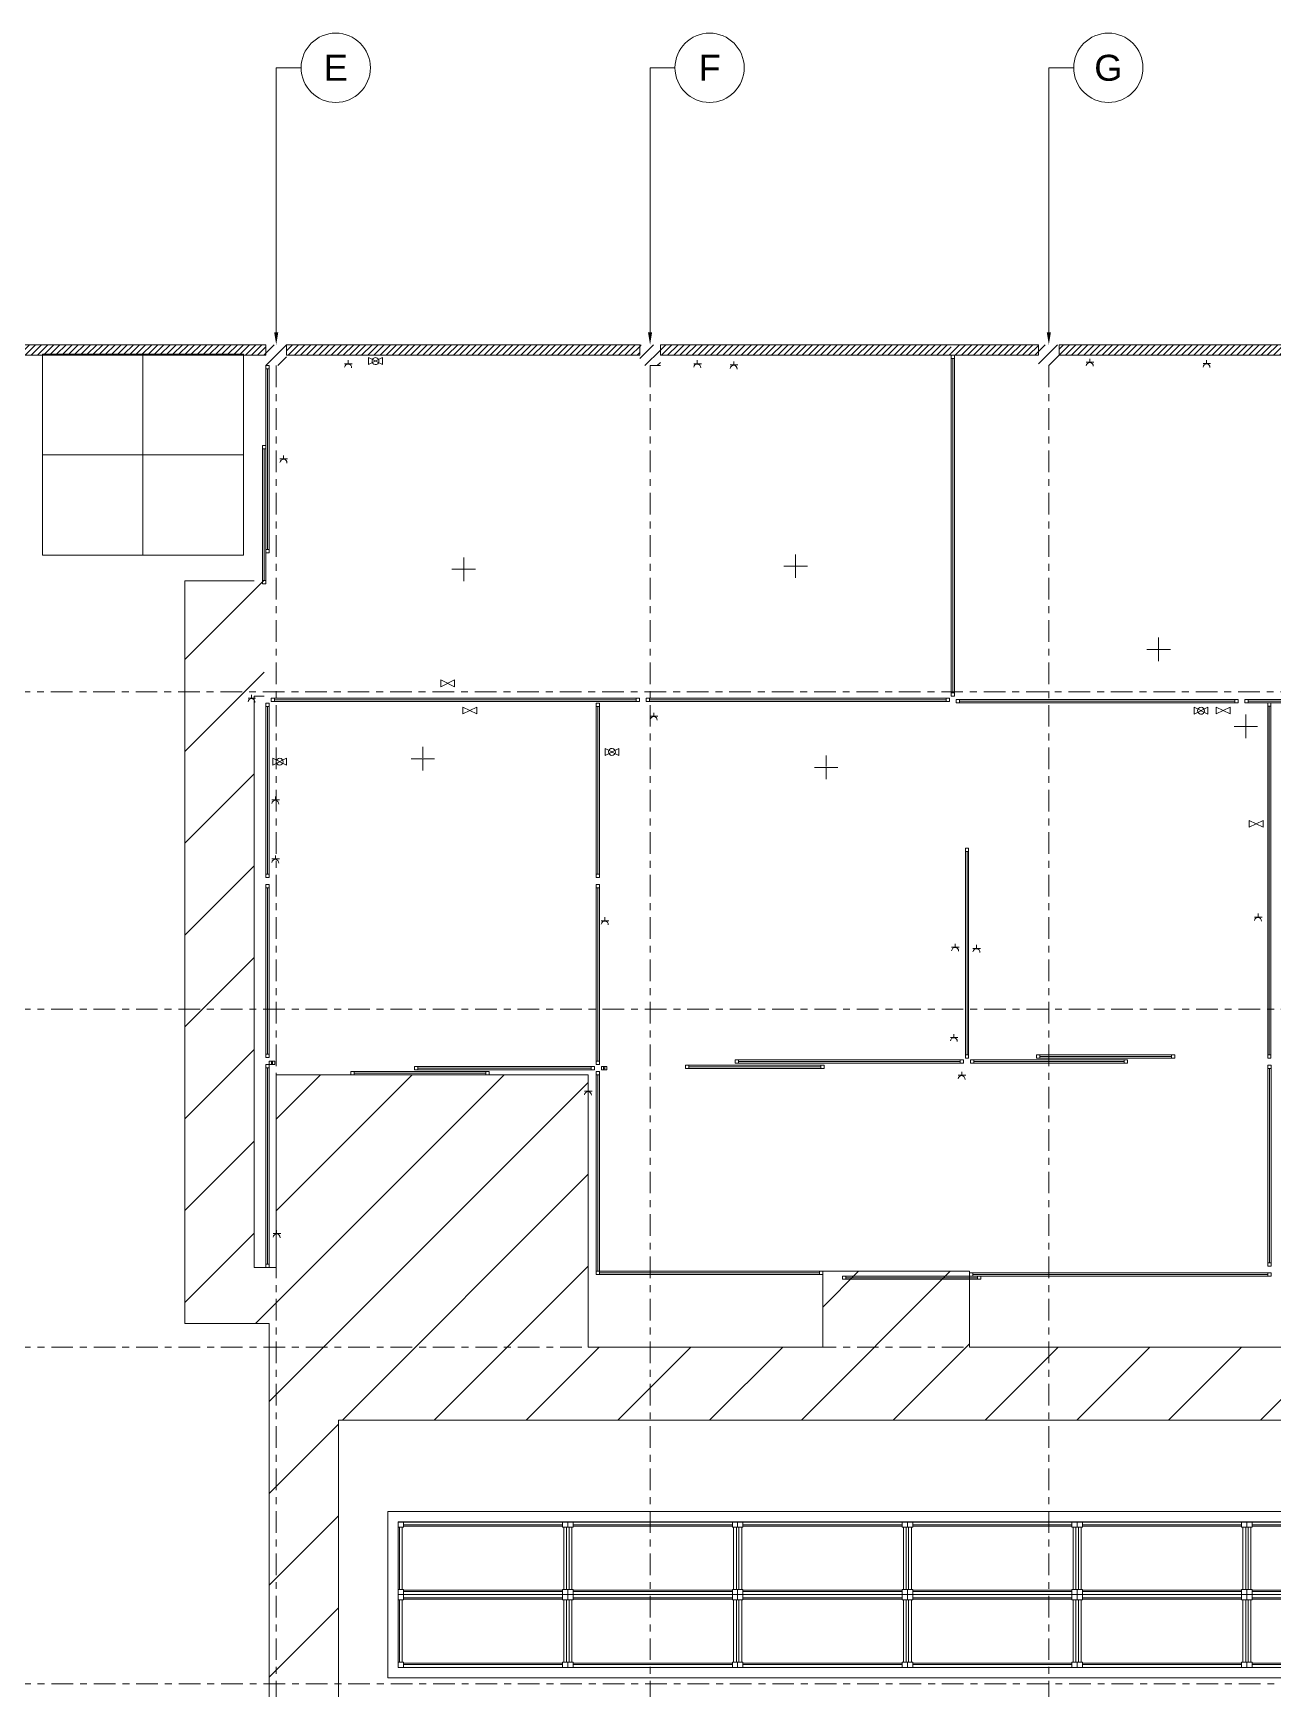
# Model space of a CAD drawing. Header units: inches. Extents: x -5.4 to 87.9, y -12.2 to 39.7.
# Drawn here: x 18.11 to 36.01, y 15.8 to 39.7 of the extents above; entities that cross this region are included whole.
import ezdxf
from ezdxf import colors
from ezdxf.entities.mleader import LeaderData, LeaderLine
from ezdxf.enums import TextEntityAlignment as Align
from ezdxf.math import Vec2, Vec3

# ---------------------------------------------------------------- set-up
doc = ezdxf.new("R2010")
doc.units = ezdxf.units.IN
doc.header["$LTSCALE"] = 0.25
doc.header["$MEASUREMENT"] = 0
doc.linetypes.add('CENTER', pattern=[2, 1.25, -0.25, 0.25, -0.25])
doc.linetypes.add('CENTER2', pattern=[1.125, 0.75, -0.125, 0.125, -0.125])
doc.layers.get('0').update_dxf_attribs({"lineweight": 9})
for name, color, linetype, lineweight, transparency in [('COTAS', 7, 'Continuous', 9, 0.6), ('EJES', 1, 'CENTER', 9, 0.6), ('HATCH 253', 251, 'Continuous', 5, 0.8)]:
    doc.layers.add(name, color=color, linetype=linetype, lineweight=lineweight, transparency=transparency)
for name, color, linetype, lineweight in [('DIVISIONES EN ALUMINIO', 8, 'Continuous', 9), ('Electrico', 7, 'Continuous', 5), ('ESTIBAS', 40, 'Continuous', 5), ('FLUJO_PERSONAL', 253, 'Continuous', 5), ('INS. REP', 252, 'Continuous', 5), ('MUEBLES', 8, 'Continuous', 5), ('Muro Estructural', 164, 'Continuous', 5), ('PERIFERICOS', 7, 'Continuous', 5), ('PUERTAS', 2, 'Continuous', 5), ('PUNTO FIJO', 3, 'Continuous', 5), ('Sum agua pot', 106, 'Continuous', 5), ('Sum. aire', 150, 'Continuous', 5)]:
    doc.layers.add(name, color=color, linetype=linetype, lineweight=lineweight)
doc.layers.get('COTAS').off()
doc.styles.get("Standard").update_dxf_attribs({"font": 'arial.ttf'})

# ---------------------------------------------------------------- blocks, each defined once
blk = doc.blocks.new('_TagCircle')
at = {"color": 0, "linetype": 'ByBlock', "lineweight": -2, "transparency": 16777216}
blk.add_circle((0, 0), 0.125, dxfattribs=at)
at = {"layer": 'PUNTO FIJO', "color": 0, "transparency": 16777216}
blk.add_attdef('NÚMEROETIQUETA', text='', height=0.09375, dxfattribs=at).set_placement((0, -0.046875), align=Align.CENTER)
blk = doc.blocks.new('*U3')
at = {"layer": 'DIVISIONES EN ALUMINIO', "color": 0}
blk.add_line((-244063.941, 239164.854), (-244059.918, 239164.854), dxfattribs=at)
for points in [[(-244063.981, 239164.874), (-244063.941, 239164.874), (-244063.941, 239164.834), (-244063.981, 239164.834)], [(-244063.941, 239164.874), (-244059.918, 239164.874), (-244059.918, 239164.834), (-244063.941, 239164.834)], [(-244059.918, 239164.874), (-244059.878, 239164.874), (-244059.878, 239164.834), (-244059.918, 239164.834)]]:
    blk.add_lwpolyline(points, close=True, dxfattribs=at)
blk = doc.blocks.new('*U6')
at = {"layer": 'DIVISIONES EN ALUMINIO', "color": 0}
blk.add_line((-244064.066, 239164.854), (-244061.894, 239164.854), dxfattribs=at)
for points in [[(-244064.106, 239164.874), (-244064.066, 239164.874), (-244064.066, 239164.834), (-244064.106, 239164.834)], [(-244064.066, 239164.874), (-244061.894, 239164.874), (-244061.894, 239164.834), (-244064.066, 239164.834)], [(-244061.894, 239164.874), (-244061.854, 239164.874), (-244061.854, 239164.834), (-244061.894, 239164.834)]]:
    blk.add_lwpolyline(points, close=True, dxfattribs=at)
blk = doc.blocks.new('*U5')
at = {"layer": 'DIVISIONES EN ALUMINIO', "color": 0}
blk.add_line((-244064.066, 239164.854), (-244062.48, 239164.854), dxfattribs=at)
for points in [[(-244064.106, 239164.874), (-244064.066, 239164.874), (-244064.066, 239164.834), (-244064.106, 239164.834)], [(-244064.066, 239164.874), (-244062.48, 239164.874), (-244062.48, 239164.834), (-244064.066, 239164.834)], [(-244062.48, 239164.874), (-244062.44, 239164.874), (-244062.44, 239164.834), (-244062.48, 239164.834)]]:
    blk.add_lwpolyline(points, close=True, dxfattribs=at)
blk = doc.blocks.new('*U7')
at = {"layer": 'DIVISIONES EN ALUMINIO', "color": 0}
blk.add_line((-244066.895, 239164.854), (-244062.541, 239164.854), dxfattribs=at)
for points in [[(-244066.935, 239164.874), (-244066.895, 239164.874), (-244066.895, 239164.834), (-244066.935, 239164.834)], [(-244066.895, 239164.874), (-244062.541, 239164.874), (-244062.541, 239164.834), (-244066.895, 239164.834)], [(-244062.541, 239164.874), (-244062.501, 239164.874), (-244062.501, 239164.834), (-244062.541, 239164.834)]]:
    blk.add_lwpolyline(points, close=True, dxfattribs=at)
blk = doc.blocks.new('*U8')
at = {"layer": 'DIVISIONES EN ALUMINIO', "color": 0}
blk.add_line((-244070.495, 239164.854), (-244067.183, 239164.854), dxfattribs=at)
for points in [[(-244070.535, 239164.874), (-244070.495, 239164.874), (-244070.495, 239164.834), (-244070.535, 239164.834)], [(-244070.495, 239164.874), (-244067.183, 239164.874), (-244067.183, 239164.834), (-244070.495, 239164.834)], [(-244067.183, 239164.874), (-244067.143, 239164.874), (-244067.143, 239164.834), (-244067.183, 239164.834)]]:
    blk.add_lwpolyline(points, close=True, dxfattribs=at)
blk = doc.blocks.new('*U9')
at = {"layer": 'DIVISIONES EN ALUMINIO', "color": 0}
blk.add_line((-244064.005, 239164.854), (-244061.988, 239164.854), dxfattribs=at)
for points in [[(-244064.045, 239164.874), (-244064.005, 239164.874), (-244064.005, 239164.834), (-244064.045, 239164.834)], [(-244064.005, 239164.874), (-244061.988, 239164.874), (-244061.988, 239164.834), (-244064.005, 239164.834)], [(-244061.988, 239164.874), (-244061.948, 239164.874), (-244061.948, 239164.834), (-244061.988, 239164.834)]]:
    blk.add_lwpolyline(points, close=True, dxfattribs=at)
blk = doc.blocks.new('*U14')
at = {"layer": 'DIVISIONES EN ALUMINIO', "color": 0}
blk.add_line((-244064.025, 239164.854), (-244062.021, 239164.854), dxfattribs=at)
for points in [[(-244064.065, 239164.874), (-244064.025, 239164.874), (-244064.025, 239164.834), (-244064.065, 239164.834)], [(-244064.025, 239164.874), (-244062.021, 239164.874), (-244062.021, 239164.834), (-244064.025, 239164.834)], [(-244062.021, 239164.874), (-244061.981, 239164.874), (-244061.981, 239164.834), (-244062.021, 239164.834)]]:
    blk.add_lwpolyline(points, close=True, dxfattribs=at)
blk = doc.blocks.new('*U67')
at = {"layer": 'DIVISIONES EN ALUMINIO', "color": 0}
blk.add_line((-244064.025, 239164.854), (-244061.663, 239164.854), dxfattribs=at)
for points in [[(-244064.065, 239164.874), (-244064.025, 239164.874), (-244064.025, 239164.834), (-244064.065, 239164.834)], [(-244064.025, 239164.874), (-244061.663, 239164.874), (-244061.663, 239164.834), (-244064.025, 239164.834)], [(-244061.663, 239164.874), (-244061.623, 239164.874), (-244061.623, 239164.834), (-244061.663, 239164.834)]]:
    blk.add_lwpolyline(points, close=True, dxfattribs=at)
blk = doc.blocks.new('*U12')
at = {"layer": 'DIVISIONES EN ALUMINIO', "color": 0}
blk.add_line((-244070.582, 239164.854), (-244070.596, 239164.854), dxfattribs=at)
for points in [[(-244070.622, 239164.874), (-244070.582, 239164.874), (-244070.582, 239164.834), (-244070.622, 239164.834)], [(-244070.596, 239164.874), (-244070.556, 239164.874), (-244070.556, 239164.834), (-244070.596, 239164.834)], [(-244070.582, 239164.874), (-244070.596, 239164.874), (-244070.596, 239164.834), (-244070.582, 239164.834)]]:
    blk.add_lwpolyline(points, close=True, dxfattribs=at)
blk = doc.blocks.new('*U13')
at = {"layer": 'DIVISIONES EN ALUMINIO', "color": 0}
blk.add_line((-244070.499, 239164.854), (-244068.412, 239164.854), dxfattribs=at)
for points in [[(-244070.539, 239164.874), (-244070.499, 239164.874), (-244070.499, 239164.834), (-244070.539, 239164.834)], [(-244070.499, 239164.874), (-244068.412, 239164.874), (-244068.412, 239164.834), (-244070.499, 239164.834)], [(-244068.412, 239164.874), (-244068.372, 239164.874), (-244068.372, 239164.834), (-244068.412, 239164.834)]]:
    blk.add_lwpolyline(points, close=True, dxfattribs=at)
blk = doc.blocks.new('*U10')
at = {"layer": 'DIVISIONES EN ALUMINIO', "color": 0}
blk.add_line((-244064.003, 239164.854), (-244061.915, 239164.854), dxfattribs=at)
for points in [[(-244064.043, 239164.874), (-244064.003, 239164.874), (-244064.003, 239164.834), (-244064.043, 239164.834)], [(-244064.003, 239164.874), (-244061.915, 239164.874), (-244061.915, 239164.834), (-244064.003, 239164.834)], [(-244061.915, 239164.874), (-244061.875, 239164.874), (-244061.875, 239164.834), (-244061.915, 239164.834)]]:
    blk.add_lwpolyline(points, close=True, dxfattribs=at)
blk = doc.blocks.new('*U15')
at = {"layer": 'DIVISIONES EN ALUMINIO', "color": 0}
blk.add_line((-244063.996, 239164.854), (-244061.98, 239164.854), dxfattribs=at)
for points in [[(-244064.036, 239164.874), (-244063.996, 239164.874), (-244063.996, 239164.834), (-244064.036, 239164.834)], [(-244063.996, 239164.874), (-244061.98, 239164.874), (-244061.98, 239164.834), (-244063.996, 239164.834)], [(-244061.98, 239164.874), (-244061.94, 239164.874), (-244061.94, 239164.834), (-244061.98, 239164.834)]]:
    blk.add_lwpolyline(points, close=True, dxfattribs=at)
blk = doc.blocks.new('*U16')
at = {"layer": 'DIVISIONES EN ALUMINIO', "color": 0}
blk.add_line((-244066.521, 239164.854), (-244062.953, 239164.854), dxfattribs=at)
for points in [[(-244066.561, 239164.874), (-244066.521, 239164.874), (-244066.521, 239164.834), (-244066.561, 239164.834)], [(-244066.521, 239164.874), (-244062.953, 239164.874), (-244062.953, 239164.834), (-244066.521, 239164.834)], [(-244062.953, 239164.874), (-244062.913, 239164.874), (-244062.913, 239164.834), (-244062.953, 239164.834)]]:
    blk.add_lwpolyline(points, close=True, dxfattribs=at)
blk = doc.blocks.new('*U17')
at = {"layer": 'DIVISIONES EN ALUMINIO', "color": 0}
blk.add_line((-244070.654, 239164.854), (-244067.984, 239164.854), dxfattribs=at)
for points in [[(-244070.694, 239164.874), (-244070.654, 239164.874), (-244070.654, 239164.834), (-244070.694, 239164.834)], [(-244070.654, 239164.874), (-244067.984, 239164.874), (-244067.984, 239164.834), (-244070.654, 239164.834)], [(-244067.984, 239164.874), (-244067.944, 239164.874), (-244067.944, 239164.834), (-244067.984, 239164.834)]]:
    blk.add_lwpolyline(points, close=True, dxfattribs=at)
blk = doc.blocks.new('*U18')
at = {"layer": 'DIVISIONES EN ALUMINIO', "color": 0}
blk.add_line((-244069.393, 239164.854), (-244067.581, 239164.854), dxfattribs=at)
for points in [[(-244069.433, 239164.874), (-244069.393, 239164.874), (-244069.393, 239164.834), (-244069.433, 239164.834)], [(-244069.393, 239164.874), (-244067.581, 239164.874), (-244067.581, 239164.834), (-244069.393, 239164.834)], [(-244067.581, 239164.874), (-244067.541, 239164.874), (-244067.541, 239164.834), (-244067.581, 239164.834)]]:
    blk.add_lwpolyline(points, close=True, dxfattribs=at)
blk = doc.blocks.new('*U19')
at = {"layer": 'DIVISIONES EN ALUMINIO', "color": 0}
blk.add_line((-244062.3, 239164.854), (-244059.855, 239164.854), dxfattribs=at)
for points in [[(-244062.34, 239164.874), (-244062.3, 239164.874), (-244062.3, 239164.834), (-244062.34, 239164.834)], [(-244062.3, 239164.874), (-244059.855, 239164.874), (-244059.855, 239164.834), (-244062.3, 239164.834)], [(-244059.855, 239164.874), (-244059.815, 239164.874), (-244059.815, 239164.834), (-244059.855, 239164.834)]]:
    blk.add_lwpolyline(points, close=True, dxfattribs=at)
blk = doc.blocks.new('*U20')
at = {"layer": 'DIVISIONES EN ALUMINIO', "color": 0}
blk.add_line((-244067.809, 239164.854), (-244063.559, 239164.854), dxfattribs=at)
for points in [[(-244067.849, 239164.874), (-244067.809, 239164.874), (-244067.809, 239164.834), (-244067.849, 239164.834)], [(-244067.809, 239164.874), (-244063.559, 239164.874), (-244063.559, 239164.834), (-244067.809, 239164.834)], [(-244063.559, 239164.874), (-244063.519, 239164.874), (-244063.519, 239164.834), (-244063.559, 239164.834)]]:
    blk.add_lwpolyline(points, close=True, dxfattribs=at)
blk = doc.blocks.new('*U38')
at = {"layer": 'DIVISIONES EN ALUMINIO', "color": 0}
blk.add_line((-244063.96, 239164.854), (-244061.596, 239164.854), dxfattribs=at)
for points in [[(-244064, 239164.874), (-244063.96, 239164.874), (-244063.96, 239164.834), (-244064, 239164.834)], [(-244063.96, 239164.874), (-244061.596, 239164.874), (-244061.596, 239164.834), (-244063.96, 239164.834)], [(-244061.596, 239164.874), (-244061.556, 239164.874), (-244061.556, 239164.834), (-244061.596, 239164.834)]]:
    blk.add_lwpolyline(points, close=True, dxfattribs=at)
blk = doc.blocks.new('*U25')
at = {"layer": 'DIVISIONES EN ALUMINIO', "color": 0}
blk.add_line((-244070.332, 239164.854), (-244067.687, 239164.854), dxfattribs=at)
for points in [[(-244070.372, 239164.874), (-244070.332, 239164.874), (-244070.332, 239164.834), (-244070.372, 239164.834)], [(-244070.332, 239164.874), (-244067.687, 239164.874), (-244067.687, 239164.834), (-244070.332, 239164.834)], [(-244067.687, 239164.874), (-244067.647, 239164.874), (-244067.647, 239164.834), (-244067.687, 239164.834)]]:
    blk.add_lwpolyline(points, close=True, dxfattribs=at)
blk = doc.blocks.new('*U24')
at = {"layer": 'DIVISIONES EN ALUMINIO', "color": 0}
blk.add_line((-244070.599, 239164.854), (-244067.046, 239164.854), dxfattribs=at)
for points in [[(-244070.639, 239164.874), (-244070.599, 239164.874), (-244070.599, 239164.834), (-244070.639, 239164.834)], [(-244070.599, 239164.874), (-244067.046, 239164.874), (-244067.046, 239164.834), (-244070.599, 239164.834)], [(-244067.046, 239164.874), (-244067.006, 239164.874), (-244067.006, 239164.834), (-244067.046, 239164.834)]]:
    blk.add_lwpolyline(points, close=True, dxfattribs=at)
blk = doc.blocks.new('*U72')
at = {"layer": 'DIVISIONES EN ALUMINIO', "color": 0}
blk.add_line((-244069.117, 239164.854), (-244066.777, 239164.854), dxfattribs=at)
for points in [[(-244069.157, 239164.874), (-244069.117, 239164.874), (-244069.117, 239164.834), (-244069.157, 239164.834)], [(-244069.117, 239164.874), (-244066.777, 239164.874), (-244066.777, 239164.834), (-244069.117, 239164.834)], [(-244066.777, 239164.874), (-244066.737, 239164.874), (-244066.737, 239164.834), (-244066.777, 239164.834)]]:
    blk.add_lwpolyline(points, close=True, dxfattribs=at)
blk = doc.blocks.new('*U75')
at = {"layer": 'DIVISIONES EN ALUMINIO', "color": 0}
blk.add_line((-244068.92109, 239164.85388), (-244064.72609, 239164.85388), dxfattribs=at)
for points in [[(-244068.96109, 239164.87388), (-244068.92109, 239164.87388), (-244068.92109, 239164.83388), (-244068.96109, 239164.83388)], [(-244068.92109, 239164.87388), (-244064.72609, 239164.87388), (-244064.72609, 239164.83388), (-244068.92109, 239164.83388)], [(-244064.72609, 239164.87388), (-244064.68609, 239164.87388), (-244064.68609, 239164.83388), (-244064.72609, 239164.83388)]]:
    blk.add_lwpolyline(points, close=True, dxfattribs=at)
blk = doc.blocks.new('RACK 2.05x0.99')
at = {"layer": 'MUEBLES', "color": 1}
for p, q in [((0.076, 0.99), (2.376, 0.99)), ((0.076, 0.99), (0.076, 0.925)), ((2.376, 0.99), (2.376, 0.925)), ((0.076, 0.945), (2.376, 0.945)), ((0.076, 0.925), (2.376, 0.925)), ((0.076, 0.003), (2.376, 0.003)), ((0.076, -0.062), (0.076, 0.003)), ((2.376, -0.062), (2.376, 0.003)), ((0.076, -0.017), (2.376, -0.017)), ((0.076, -0.062), (2.376, -0.062))]:
    blk.add_line(p, q, dxfattribs=at)
at = {"layer": 'MUEBLES', "color": 5}
for p, q in [((0.018, 0.014), (0.018, 0.914)), ((0.058, 0.014), (0.058, 0.914)), ((2.394, 0.014), (2.394, 0.914)), ((2.434, 0.014), (2.434, 0.914))]:
    blk.add_line(p, q, dxfattribs=at)
for points in [[(0, 0.99), (0, 0.914), (0.076, 0.914), (0.076, 0.99)], [(2.376, 0.99), (2.376, 0.914), (2.452, 0.914), (2.452, 0.99)], [(0, -0.062), (0, 0.014), (0.076, 0.014), (0.076, -0.062)], [(2.376, -0.062), (2.376, 0.014), (2.452, 0.014), (2.452, -0.062)]]:
    blk.add_lwpolyline(points, close=True, dxfattribs=at)
blk = doc.blocks.new('agua pot')
at = {"layer": 'Sum agua pot'}
for p, q in [((0, 0), (0, 0.1)), ((0.2, 0.1), (0, 0)), ((0.2, 0), (0, 0.1)), ((0.2, 0.1), (0.2, 0))]:
    blk.add_line(p, q, dxfattribs=at)
blk.add_ellipse((0.1, 0.05), major_axis=(-0.0476, -0.0153), ratio=1, dxfattribs=at)
blk = doc.blocks.new('Aire')
at = {"layer": 'PERIFERICOS'}
for p, q in [((0, 0), (0, 0.1)), ((0.2, 0.1), (0, 0)), ((0.2, 0), (0, 0.1)), ((0.2, 0.1), (0.2, 0))]:
    blk.add_line(p, q, dxfattribs=at)
blk = doc.blocks.new('*U113')
at = {"layer": 'PUNTO FIJO', "color": 0, "linetype": 'CENTER2', "transparency": 16777216}
for p, q in [((-0.17, 0), (-0.01, 0)), ((0, 0.01), (0, 0.17)), ((0.01, 0), (0.17, 0)), ((0, -0.17), (0, -0.01))]:
    blk.add_line(p, q, dxfattribs=at)
at = {"layer": 'PUNTO FIJO', "color": 0, "linetype": 'Continuous', "transparency": 16777216}
for p, q in [((-0.005, 0), (0.005, 0)), ((0, -0.005), (0, 0.005))]:
    blk.add_line(p, q, dxfattribs=at)
blk = doc.blocks.new('*U115')
at = {"layer": 'PUNTO FIJO', "color": 0, "linetype": 'CENTER2', "transparency": 16777216}
for p, q in [((-0.17, 0), (-0.01, 0)), ((0, 0.01), (0, 0.17)), ((0.01, 0), (0.17, 0)), ((0, -0.17), (0, -0.01))]:
    blk.add_line(p, q, dxfattribs=at)
at = {"layer": 'PUNTO FIJO', "color": 0, "linetype": 'Continuous', "transparency": 16777216}
for p, q in [((-0.005, 0), (0.005, 0)), ((0, -0.005), (0, 0.005))]:
    blk.add_line(p, q, dxfattribs=at)
blk = doc.blocks.new('*U116')
at = {"layer": 'PUNTO FIJO', "color": 0, "linetype": 'CENTER2', "transparency": 16777216}
for p, q in [((-0.17, 0), (-0.01, 0)), ((0, 0.01), (0, 0.17)), ((0.01, 0), (0.17, 0)), ((0, -0.17), (0, -0.01))]:
    blk.add_line(p, q, dxfattribs=at)
at = {"layer": 'PUNTO FIJO', "color": 0, "linetype": 'Continuous', "transparency": 16777216}
for p, q in [((-0.005, 0), (0.005, 0)), ((0, -0.005), (0, 0.005))]:
    blk.add_line(p, q, dxfattribs=at)
blk = doc.blocks.new('*U117')
at = {"layer": 'PUNTO FIJO', "color": 0, "linetype": 'CENTER2', "transparency": 16777216}
for p, q in [((-0.17, 0), (-0.01, 0)), ((0, 0.01), (0, 0.17)), ((0.01, 0), (0.17, 0)), ((0, -0.17), (0, -0.01))]:
    blk.add_line(p, q, dxfattribs=at)
at = {"layer": 'PUNTO FIJO', "color": 0, "linetype": 'Continuous', "transparency": 16777216}
for p, q in [((-0.005, 0), (0.005, 0)), ((0, -0.005), (0, 0.005))]:
    blk.add_line(p, q, dxfattribs=at)
blk = doc.blocks.new('*U118')
at = {"layer": 'PUNTO FIJO', "color": 0, "linetype": 'CENTER2', "transparency": 16777216}
for p, q in [((-0.17, 0), (-0.01, 0)), ((0, 0.01), (0, 0.17)), ((0.01, 0), (0.17, 0)), ((0, -0.17), (0, -0.01))]:
    blk.add_line(p, q, dxfattribs=at)
at = {"layer": 'PUNTO FIJO', "color": 0, "linetype": 'Continuous', "transparency": 16777216}
for p, q in [((-0.005, 0), (0.005, 0)), ((0, -0.005), (0, 0.005))]:
    blk.add_line(p, q, dxfattribs=at)
blk = doc.blocks.new('*U119')
at = {"layer": 'PUNTO FIJO', "color": 0, "linetype": 'CENTER2', "transparency": 16777216}
for p, q in [((-0.17, 0), (-0.01, 0)), ((0, 0.01), (0, 0.17)), ((0.01, 0), (0.17, 0)), ((0, -0.17), (0, -0.01))]:
    blk.add_line(p, q, dxfattribs=at)
at = {"layer": 'PUNTO FIJO', "color": 0, "linetype": 'Continuous', "transparency": 16777216}
for p, q in [((-0.005, 0), (0.005, 0)), ((0, -0.005), (0, 0.005))]:
    blk.add_line(p, q, dxfattribs=at)
blk = doc.blocks.new('A$C02151489')
at = {"layer": 'PUNTO FIJO', "linetype": 'CENTER2'}
for name, p in [('*U119', (22.252, 31.765)), ('*U118', (27.045, 31.809)), ('*U117', (32.289, 30.608)), ('*U113', (33.549, 29.496)), ('*U116', (21.66, 29.03)), ('*U115', (27.486, 28.905))]:
    blk.add_blockref(name, p, dxfattribs=at)
blk = doc.blocks.new('suministro de corriente')
at = {"layer": 'Electrico'}
for p, q in [((0, 0.105), (0.11, 0.105)), ((0.051, 0.105), (0.051, 0.155))]:
    blk.add_line(p, q, dxfattribs=at)
blk.add_arc((0.05, 0.05), 0.0502, 355.1831, 175.1831, dxfattribs=at)
blk = doc.blocks.new('A$C763432CF')
at = {"layer": 'Electrico'}
for p in [(22.488, 38.29), (27.531, 38.29), (28.057, 38.272), (33.2, 38.311), (34.887, 38.292), (21.554, 36.915), (21.092, 33.459), (26.902, 33.2), (21.436, 31.991), (21.436, 31.139), (26.195, 30.247), (35.63, 30.301), (31.256, 29.866), (31.564, 29.848), (31.237, 28.562), (31.35, 28.016), (25.953, 27.786), (21.455, 25.731)]:
    blk.add_blockref('suministro de corriente', p, dxfattribs=at)
blk = doc.blocks.new('Estructural')
at = {"layer": 'HATCH 253'}
h = blk.add_hatch(dxfattribs=at)
h.set_pattern_fill('ANSI31', color=256)
h.paths.add_polyline_path([(5.722, 0.208), (5.722, -0.092), (6.022, -0.092), (6.022, 0.208)])
h.paths.add_polyline_path([(0.432, 0.208), (0.432, -0.092), (0.792, -0.092), (0.792, 0.208)])
h.paths.add_polyline_path([(11.152, 0.208), (11.152, -0.092), (11.452, -0.092), (11.452, 0.208)])
h.paths.add_polyline_path([(16.842, 0.208), (16.542, 0.208), (16.542, -0.092), (16.842, -0.092)])
h.paths.add_polyline_path([(21.912, 0.208), (21.912, -0.092), (22.212, -0.092), (22.212, 0.208)])
h.paths.add_polyline_path([(27.612, 0.208), (27.312, 0.208), (27.312, -0.092), (27.612, -0.092)])
h.paths.add_polyline_path([(33.372, 0.208), (33.072, 0.208), (33.072, -0.092), (33.372, -0.092)])
h.paths.add_polyline_path([(38.462, -0.092), (38.762, -0.092), (38.762, 0.208), (38.462, 0.208)])
h.paths.add_polyline_path([(43.812, 0.208), (43.812, -0.092), (44.112, -0.092), (44.112, 0.208)])
h.paths.add_polyline_path([(49.062, 0.208), (49.062, -0.092), (49.422, -0.092), (49.422, 0.208)])
h.paths.add_polyline_path([(49.122, -4.952), (49.422, -4.952), (49.422, -4.652), (49.122, -4.652)])
h.paths.add_polyline_path([(49.122, -9.232), (49.122, -9.532), (49.422, -9.532), (49.422, -9.232)])
h.paths.add_polyline_path([(49.126, -14.112), (49.126, -14.412), (49.426, -14.412), (49.426, -14.112)])
h.paths.add_polyline_path([(49.43, -19.272), (49.43, -18.972), (49.13, -18.972), (49.13, -19.272)])
h.paths.add_polyline_path([(49.434, -23.892), (49.134, -23.892), (49.134, -24.192), (49.434, -24.192)])
h.paths.add_polyline_path([(49.134, -29.592), (49.434, -29.592), (49.434, -29.292), (49.134, -29.292)])
h.paths.add_polyline_path([(49.434, -33.752), (49.074, -33.752), (49.074, -34.052), (49.434, -34.052)])
h.paths.add_polyline_path([(44.124, -33.752), (43.962, -33.752), (43.962, -34.052), (44.124, -34.052)])
h.paths.add_polyline_path([(38.774, -33.752), (38.474, -33.752), (38.474, -34.052), (38.774, -34.052)])
h.paths.add_polyline_path([(44.124, -34.052), (44.124, -33.752), (43.824, -33.752), (43.824, -34.052)])
h.paths.add_polyline_path([(27.462, -33.752), (27.324, -33.752), (27.324, -34.052), (27.462, -34.052)])
h.paths.add_polyline_path([(27.624, -33.752), (27.462, -33.752), (27.462, -34.052), (27.624, -34.052)])
h.paths.add_polyline_path([(33.222, -34.052), (33.384, -34.052), (33.384, -33.752), (33.222, -33.752)], flags=17)
h.paths.add_polyline_path([(33.084, -34.052), (33.384, -34.052), (33.384, -33.752), (33.084, -33.752)])
h.paths.add_polyline_path([(11.302, -34.052), (11.464, -34.052), (11.464, -33.752), (11.302, -33.752)], flags=17)
h.paths.add_polyline_path([(11.164, -34.052), (11.464, -34.052), (11.464, -33.752), (11.164, -33.752)])
h.paths.add_polyline_path([(16.692, -34.052), (16.854, -34.052), (16.854, -33.752), (16.692, -33.752)], flags=17)
h.paths.add_polyline_path([(16.554, -34.052), (16.854, -34.052), (16.854, -33.752), (16.554, -33.752)])
h.paths.add_polyline_path([(22.062, -34.052), (22.224, -34.052), (22.224, -33.752), (22.062, -33.752)], flags=17)
h.paths.add_polyline_path([(21.924, -34.052), (22.224, -34.052), (22.224, -33.752), (21.924, -33.752)])
h.paths.add_polyline_path([(6.034, -33.752), (5.883, -33.752), (5.884, -34.052), (6.034, -34.052)])
h.paths.add_polyline_path([(5.734, -34.052), (6.034, -34.052), (6.034, -33.752), (5.734, -33.752)])
h.paths.add_polyline_path([(0.804, -34.052), (0.804, -33.752), (0.444, -33.752), (0.444, -34.052)])
h.paths.add_polyline_path([(0.444, -29.442), (0.444, -29.592), (0.744, -29.592), (0.744, -29.442)])
h.paths.add_polyline_path([(0.444, -23.892), (0.444, -24.042), (0.744, -24.042), (0.744, -23.892)])
h.paths.add_polyline_path([(0.744, -23.892), (0.444, -23.892), (0.444, -24.192), (0.744, -24.192)])
h.paths.add_polyline_path([(0.744, -29.292), (0.444, -29.292), (0.444, -29.592), (0.744, -29.592)])
h.paths.add_polyline_path([(0.44, -18.972), (0.44, -19.122), (0.74, -19.122), (0.74, -18.972)])
h.paths.add_polyline_path([(0.74, -19.272), (0.74, -18.972), (0.44, -18.972), (0.44, -19.272)])
h.paths.add_polyline_path([(0.436, -14.112), (0.436, -14.412), (0.736, -14.412), (0.736, -14.112)])
h.paths.add_polyline_path([(0.432, -9.232), (0.432, -9.532), (0.732, -9.532), (0.732, -9.232)])
h.paths.add_polyline_path([(0.732, -4.802), (0.732, -4.652), (0.432, -4.652), (0.432, -4.802)])
h.paths.add_polyline_path([(0.732, -4.952), (0.732, -4.652), (0.432, -4.652), (0.432, -4.952)])
at = {"layer": 'EJES'}
for p, q in [((22.062, -0.092), (22.062, -34.692)), ((27.462, -0.092), (27.462, -34.692)), ((33.222, -0.092), (33.222, -34.692)), ((0.432, -4.802), (49.052, -4.802)), ((0.437, -9.382), (49.052, -9.382)), ((0.439, -14.262), (49.052, -14.262)), ((0.441, -19.122), (49.052, -19.122))]:
    blk.add_line(p, q, dxfattribs=at)
ml = blk.add_multileader_block('Standard', dxfattribs=at)
ml.set_content('_TagCircle', color=256, scale=4)
ml.set_attribute('NÚMEROETIQUETA', 'E', width=0)
ml.set_leader_properties()
ml.build(insert=Vec2(0, 0))
ml.multileader.update_dxf_attribs({"dogleg_length": 0.36, "arrow_head_size": 0.18})
ctx = ml.context
ctx.base_point, ctx.char_height, ctx.arrow_head_size, ctx.landing_gap_size, ctx.plane_origin = Vec3(22.422, 4.208), 0.18, 0.18, 0.09, Vec3(22.062, 0.208)
notes = []
notes.append((ctx, [(0, (1, 1, 0), (22.062, 4.208), (1, 0), 0.36, [(0, [(22.062, 0.208)], 0, [])])]))
ctx.block.insert = Vec3(22.922, 4.208)
ml = blk.add_multileader_block('Standard', dxfattribs=at)
ml.set_content('_TagCircle', color=256, scale=4)
ml.set_attribute('NÚMEROETIQUETA', 'F', width=0)
ml.set_leader_properties()
ml.build(insert=Vec2(0, 0))
ml.multileader.update_dxf_attribs({"dogleg_length": 0.36, "arrow_head_size": 0.18})
ctx = ml.context
ctx.base_point, ctx.char_height, ctx.arrow_head_size, ctx.landing_gap_size, ctx.plane_origin = Vec3(27.822, 4.208), 0.18, 0.18, 0.09, Vec3(27.462, 0.208)
notes.append((ctx, [(0, (1, 1, 0), (27.462, 4.208), (1, 0), 0.36, [(0, [(27.462, 0.208)], 0, [])])]))
ctx.block.insert = Vec3(28.322, 4.208)
ml = blk.add_multileader_block('Standard', dxfattribs=at)
ml.set_content('_TagCircle', color=256, scale=4)
ml.set_attribute('NÚMEROETIQUETA', 'G', width=0)
ml.set_leader_properties()
ml.build(insert=Vec2(0, 0))
ml.multileader.update_dxf_attribs({"dogleg_length": 0.36, "arrow_head_size": 0.18})
ctx = ml.context
ctx.base_point, ctx.char_height, ctx.arrow_head_size, ctx.landing_gap_size, ctx.plane_origin = Vec3(33.582, 4.208), 0.18, 0.18, 0.09, Vec3(33.222, 0.208)
notes.append((ctx, [(0, (1, 1, 0), (33.222, 4.208), (1, 0), 0.36, [(0, [(33.222, 0.208)], 0, [])])]))
ctx.block.insert = Vec3(34.082, 4.208)
for ctx, leaders in notes:
    for number, flags, end, landing, length, lines in leaders:
        leader = LeaderData()
        leader.index, (leader.has_last_leader_line, leader.has_dogleg_vector, leader.attachment_direction) = number, flags
        leader.last_leader_point, leader.dogleg_vector, leader.dogleg_length = Vec3(end), Vec3(landing), length
        for number, points, colour, breaks in lines:
            line = LeaderLine()
            line.index, line.vertices, line.color, line.breaks = number, Vec3.list(points), colors.encode_raw_color(colour), breaks
            leader.lines.append(line)
        ctx.leaders.append(leader)

msp = doc.modelspace()

# ---------------------------------------------------------------- hatches: boundary and pattern name
at = {"layer": 'FLUJO_PERSONAL', "transparency": 33554485}
h = msp.add_hatch(dxfattribs=at)
h.set_pattern_fill('ANSI31', color=256, scale=7.5)
h.set_pattern_definition([(45, (68.6454, 3.4309), (-0.662913, 0.662913), [])])
h.paths.add_polyline_path([(26.12457, 24.66107), (21.61819, 24.66107), (21.61819, 21.88), (21.29875, 21.88), (21.29875, 30.126), (21.44419, 30.126), (21.44419, 31.79055), (21.29875, 31.79055), (20.29875, 31.79055), (20.29875, 21.07), (21.51819, 21.07), (21.51819, 7.13203), (17.24819, 7.13203), (17.24819, 8.1454), (5.13063, 8.15088), (5.13063, 7.15088), (9.94556, 7.15088), (9.94556, 6.11243), (10.94556, 6.11243), (10.94556, 7.15088), (12.47963, 7.15088), (12.47963, 6.15088), (13.47751, 6.15088), (13.47751, 7.15088), (16.24819, 7.15088), (16.24819, 4.7354), (17.24819, 4.7354), (17.24819, 6.36144), (20.29875, 6.36144), (20.29875, 5.01702), (21.29875, 5.01702), (21.29875, 6.28505), (22.49694, 6.28505), (22.51819, 7.1278), (22.51819, 19.67481), (41.70172, 19.67481), (41.70172, 4.17481), (44.18172, 4.17481), (44.18172, 1.22887), (45.18172, 1.22887), (45.18172, 4.15635), (47.29083, 4.15635), (47.29083, 5.15635), (43.1966, 5.15635), (43.1966, 5.45635), (42.69667, 5.448), (42.69667, 14.87), (43.51819, 14.87), (43.51819, 15.87), (42.69667, 15.87), (42.69667, 16.02), (43.51819, 16.02), (43.51819, 16.9467), (42.69667, 16.9467), (42.69667, 18.90726), (43.19667, 18.90726), (43.19667, 25.8), (42.19667, 25.8), (42.19667, 20.73), (38.6424, 20.73), (38.6424, 24.73916), (37.6424, 24.73916), (37.6424, 20.73), (31.63033, 20.73), (31.63033, 21.824), (29.51149, 21.824), (29.51149, 20.73), (26.12457, 20.73)])
at = {"layer": 'INS. REP'}
h = msp.add_hatch(dxfattribs=at)
h.set_pattern_fill('ANSI31', color=256, scale=0.5)
h.paths.add_polyline_path([(16.10295, 0.94), (16.11, 0.94), (16.11, 1.04), (11.02, 1.04), (11.02, 0.93888), (16.00295, 0.93888), (16.00295, -3.47738), (13.47475, -3.47738), (13.47475, -3.57738), (16.10295, -3.57738)])
h.paths.add_polyline_path([(10.79662, 0.94), (10.71998, 0.94), (10.72002, 1.09464), (8.17149, 1.09464), (8.17149, 3.77697), (8.02149, 3.77697), (8.02149, 1.09464), (5.59, 1.09464), (5.59, 0.94464), (10.65475, 0.94001), (10.65475, -1.14738), (9.24087, -1.14738), (9.22541, -3.47738), (8.24475, -3.47738), (8.24475, -3.57738), (9.22475, -3.57738), (9.32475, -3.57738), (9.34021, -1.24738), (10.65475, -1.24738), (10.65475, -3.27738), (10.79662, -3.27738)])
h.paths.add_polyline_path([(13.35295, 3.47888), (10.97295, 3.47888), (10.97295, 3.37888), (13.35295, 3.37888)])
h.paths.add_polyline_path([(10.87295, 5.77088), (10.77149, 5.77088), (10.77149, 4.13697), (9.56149, 4.13697), (9.62149, 4.07697), (10.77149, 4.07697), (10.77149, 1.24), (10.87295, 1.24), (10.87295, 3.37888), (10.97295, 3.37888), (10.97295, 3.47888), (10.97295, 4.01888), (10.87295, 4.01888)])
h.paths.add_polyline_path([(12.50295, 5.87088), (10.87295, 5.87088), (10.87295, 5.77088), (12.50295, 5.77088)])
h.paths.add_polyline_path([(16.05295, 5.87888), (13.55295, 5.87888), (13.55295, 5.77888), (16.05295, 5.77888)])
h.paths.add_polyline_path([(13.55295, 5.77888), (13.45295, 5.77888), (13.45295, 3.37888), (13.55295, 3.37888)])
edge = h.paths.add_edge_path()
edge.add_line((16.21, 4.83268), (16.16, 4.83268))
edge.add_arc((16.06168, 5.87849), 1.05043, 272.636389, 275.370584, ccw=False)
edge.add_line((16.11, 4.82918), (16.11, 1.24))
edge.add_line((16.11, 1.24), (16.21, 1.24))
edge.add_line((16.21, 1.24), (16.21, 4.83268))
h.paths.add_polyline_path([(21.83475, 5.13888), (21.78475, 5.13888), (21.78475, 1.09), (21.83475, 1.09)])
h.paths.add_polyline_path([(26.88, 1.09), (21.78, 1.09), (21.78, 0.94), (26.88, 0.94)])
h.paths.add_polyline_path([(25.93301, 3.71126), (21.83475, 3.71126), (21.83475, 3.66126), (25.93301, 3.66126)])
h.paths.add_polyline_path([(26.93, 6.08626), (26.88, 6.08626), (26.88, 1.24), (26.93, 1.24)])
h.paths.add_polyline_path([(32.64, 1.09), (27.18, 1.09), (27.18, 0.94), (32.64, 0.94)])
h.paths.add_polyline_path([(38.03, 1.09), (32.94, 1.09), (32.94, 0.94), (38.03, 0.94)])
h.paths.add_polyline_path([(36.25, 6.27), (35.58, 6.27), (35.58, 6.56), (34.45, 6.56), (34.45, 6.27), (32.85, 6.27), (32.85, 6.22), (36.25, 6.22)])
h.paths.add_polyline_path([(32.9, 6.22), (32.85, 6.22), (32.85, 1.24), (32.9, 1.24)])
h.paths.add_polyline_path([(37.05, 6.22), (37, 6.17), (37, 1.09), (37.05, 1.09)])
h.paths.add_polyline_path([(45.79, 3.64), (45.49, 3.64), (45.49, 1.09), (45.79, 1.09)])
h.paths.add_polyline_path([(47.04, 1.09), (43.68, 1.09), (43.68, 0.94), (47.04, 0.94)])
h.paths.add_polyline_path([(43.38, 1.09), (38.33, 1.09), (38.33, 0.94), (43.38, 0.94)])
h.paths.add_polyline_path([(48.99, 5.4), (48.84, 5.4), (48.84, 1.24), (48.99, 1.24)])
h.paths.add_polyline_path([(48.99, 10.8), (48.84, 10.8), (48.84, 5.7), (48.99, 5.7)])
h.paths.add_polyline_path([(48.98606, 15.72), (48.83606, 15.72), (48.83606, 11.1), (48.98606, 11.1)])
h.paths.add_polyline_path([(48.98213, 16.24026), (48.83213, 16.24013), (48.83213, 16.02), (48.98213, 16.02)])
h.paths.add_polyline_path([(48.98213, 20.58), (48.83213, 20.58), (48.83213, 16.24013), (48.98213, 16.24026)])
h.paths.add_polyline_path([(48.97819, 25.46), (48.82819, 25.46), (48.82819, 20.88), (48.97819, 20.88)])
h.paths.add_polyline_path([(48.97819, 29.03905), (48.82819, 29.03905), (48.82819, 25.76), (48.97819, 25.76)])
h.paths.add_polyline_path([(48.97819, 34.9), (48.82819, 34.9), (48.82819, 30.34), (48.97819, 30.34)])
h.paths.add_polyline_path([(49.77819, 35.2), (48.97819, 35.2), (48.97819, 35.05), (49.62819, 35.05), (49.62819, 33.83), (48.97819, 33.83), (48.97819, 33.68), (49.77819, 33.68)])
h.paths.add_polyline_path([(48.61819, 35.2), (43.66819, 35.2), (43.66819, 35.05), (48.61819, 35.05)])
h.paths.add_polyline_path([(43.36819, 35.2), (38.31819, 35.2), (38.31819, 35.05), (43.36819, 35.05)])
h.paths.add_polyline_path([(37.87819, 35.2), (32.92819, 35.2), (32.92819, 35.05), (37.87819, 35.05)])
h.paths.add_polyline_path([(32.62819, 35.2), (31.4007, 35.2), (31.3527, 35.152), (31.36819, 35.05), (32.62819, 35.05)])
h.paths.add_polyline_path([(31.36819, 35.152), (31.36819, 35.2), (27.16819, 35.2), (27.16819, 35.05), (31.36819, 35.05)])
h.paths.add_polyline_path([(26.86819, 35.2), (21.76819, 35.2), (21.76819, 35.05), (26.86819, 35.05)])
h.paths.add_polyline_path([(21.46819, 35.2), (16.39819, 35.2), (16.39819, 35.05), (18.24382, 35.05), (18.24382, 35.06301), (19.69382, 35.06301), (21.14382, 35.06301), (21.14382, 35.05), (21.46819, 35.05)])
h.paths.add_polyline_path([(16.09819, 35.2), (11.00819, 35.2), (11.00819, 35.05), (16.09819, 35.05)])
h.paths.add_polyline_path([(10.70819, 35.2), (5.57819, 35.2), (5.57819, 35.05), (10.70819, 35.05)])
h.paths.add_polyline_path([(5.29819, 35.2), (0.34819, 35.2), (0.34819, 35.05), (5.29819, 35.05)])
h.paths.add_polyline_path([(0.13819, 34.9), (-0.01181, 34.9), (-0.01181, 30.34), (0.13819, 30.34)])
h.paths.add_polyline_path([(0.13819, 30.04), (-0.01181, 30.04), (-0.01181, 25.76), (0.13819, 25.76)])
h.paths.add_polyline_path([(0.14213, 25.46), (-0.00787, 25.46), (-0.00787, 20.88), (0.14213, 20.88)])
h.paths.add_polyline_path([(0.14606, 20.58), (-0.00394, 20.58), (-0.00394, 16.02), (0.14606, 16.02)])
h.paths.add_polyline_path([(0.15, 15.72), (0, 15.72), (0, 11.1), (0.15, 11.1)])
h.paths.add_polyline_path([(4.90475, 8.25088), (2.69475, 8.25088), (2.69475, 8.15088), (4.90475, 8.15088)])
h.paths.add_polyline_path([(2.59475, 8.25088), (0.25475, 8.25088), (0.25475, 8.15088), (2.59475, 8.15088)])

# ---------------------------------------------------------------- linework, layer by layer
at = {"layer": 'DIVISIONES EN ALUMINIO'}
msp.add_line((27.16819, 34.9), (27.01819, 34.9), dxfattribs=at)
at = {"layer": 'ESTIBAS'}
msp.add_line((38.77788, 16.10362), (23.37948, 16.10362), dxfattribs=at)
for points in [[(19.69382, 35.06301), (18.24382, 35.06301), (18.24382, 33.61301), (21.14382, 33.61301)], [(18.24382, 33.61301), (18.24382, 32.16301), (19.69382, 32.16301)], [(40.54348, 18.20362), (40.54348, 17.20362), (40.54348, 17.10362), (40.54348, 16.10362), (23.37948, 16.10362), (23.37948, 17.10362), (23.37948, 17.20362), (23.37948, 18.20362), (40.54348, 18.20362)]]:
    msp.add_lwpolyline(points, dxfattribs=at)
for points in [[(21.14382, 35.06301), (19.69382, 35.06301), (19.69382, 32.16301), (21.14382, 32.16301)], [(40.69348, 15.95362), (23.22948, 15.95362), (23.22948, 17.25362), (23.22948, 17.35362), (23.22948, 18.35362), (40.69348, 18.35362)]]:
    msp.add_lwpolyline(points, close=True, dxfattribs=at)
at = {"layer": 'FLUJO_PERSONAL'}
for points in [[(21.29875, 31.79055), (20.29875, 31.79055), (20.29875, 21.07), (21.51819, 21.07), (21.51819, 7.13203), (17.24819, 7.13203)], [(37.6424, 20.73), (31.63033, 20.73), (31.63033, 21.824), (29.51149, 21.824), (29.51149, 20.73), (26.12457, 20.73), (26.12457, 24.66107), (21.61819, 24.66107), (21.61819, 21.88), (21.29875, 21.88), (21.29875, 30.126), (21.44419, 30.126)], [(22.51819, 7.1278), (22.51819, 19.67481), (41.70172, 19.67481), (41.70172, 4.17481)]]:
    msp.add_lwpolyline(points, dxfattribs=at)
at = {"layer": 'Muro Estructural'}
for points in [[(21.46819, 35.2), (16.39819, 35.2), (16.39819, 35.05), (21.46819, 35.05)], [(26.86819, 35.2), (21.76819, 35.2), (21.76819, 35.05), (26.86819, 35.05)], [(32.62819, 35.2), (27.16819, 35.2), (27.16819, 35.05), (32.62819, 35.05)], [(37.87819, 35.2), (32.92819, 35.2), (32.92819, 35.05), (37.87819, 35.05)]]:
    msp.add_lwpolyline(points, close=True, dxfattribs=at)

# ---------------------------------------------------------------- block references
at = {"layer": 'COTAS', "rotation": 180}
for p in [(25.83148, 18.14562), (28.28348, 18.14562), (30.73548, 18.14562), (33.18748, 18.14562), (35.63948, 18.14562), (38.09148, 18.14562), (25.83148, 17.09362), (28.28348, 17.09362), (30.73548, 17.09362), (33.18748, 17.09362), (35.63948, 17.09362), (38.09148, 17.09362)]:
    msp.add_blockref('RACK 2.05x0.99', p, dxfattribs=at)
at = {"layer": 'DIVISIONES EN ALUMINIO', "yscale": 1.199999999999999, "zscale": 1.199999999999999}
for name, p, xscale, rotation in [('*U3', (-286966.43246, -292841.72767), 1.199999999999999, 270), ('*U6', (-286976.33046, -292842.02767), 1.199999999999999, 270), ('*U9', (-286976.33046, -292846.82767), 1.199999999999999, 270), ('*U7', (-292853.45747, 287027.90066), 1.199999999999999, 180), ('*U15', (-286971.56116, -292846.81767), 1.199999999999999, 270), ('*U16', (-292848.53147, 287027.90066), 1.199999999999999, 180), ('*U8', (292916.08386, 287027.88027), -1.199999999999999, 180), ('*U20', (292917.02899, 287027.88027), -1.199999999999999, 180), ('*U75', (-286961.86139, 292907.65493), -1.199999999999999, 270), ('*U19', (-286966.22851, -292846.87605), 1.199999999999999, 270), ('*U14', (-286976.33046, -292849.46767), 1.199999999999999, 270), ('*U10', (-286971.55916, -292849.44167), 1.199999999999999, 270), ('*U17', (292913.07881, 287022.67627), -1.199999999999999, 180), ('*U18', (292914.96581, 287022.67627), -1.199999999999999, 180), ('*U67', (-286976.33046, -292852.06767), 1.199999999999999, 270), ('*U12', (292906.26486, 287022.66066), -1.199999999999999, 180), ('*U13', (292908.26216, 287022.58266), -1.199999999999999, 180), ('*U38', (-286971.55916, -292852.09167), 1.199999999999999, 270), ('*U12', (292911.06216, 287022.58266), -1.199999999999999, 180), ('*U72', (-286961.86139, 292904.88647), -1.199999999999999, 270), ('*U25', (292910.68816, 287019.62466), -1.199999999999999, 180), ('*U24', (292916.39716, 287019.60466), -1.199999999999999, 180)]:
    msp.add_blockref(name, p, dxfattribs=dict(at, xscale=xscale, rotation=rotation))
at = {"layer": 'Electrico'}
msp.add_blockref('A$C763432CF', (0.11871, -3.46738), dxfattribs=at)
at = {"layer": 'Muro Estructural'}
for name, p in [('Estructural', (-0.44376, 34.99163)), ('A$C02151489', (2.07516, 0.19461))]:
    msp.add_blockref(name, p, dxfattribs=at)
at = {"layer": 'PERIFERICOS'}
for p in [(22.95179, 34.91471), (34.87579, 29.86726), (21.5684, 29.13148), (26.36804, 29.27188)]:
    msp.add_blockref('agua pot', p, dxfattribs=at)
at = {"layer": 'PUERTAS', "xscale": 1.199999999999999, "yscale": 1.199999999999999, "zscale": 1.199999999999999}
for p, rotation in [((-286976.38146, -292843.17915), 270), ((-292842.32853, 287022.75027), 180), ((-292852.23217, 287022.50866), 180), ((-292847.39553, 287022.60227), 180), ((-292845.13143, 287019.55666), 180)]:
    msp.add_blockref('*U5', p, dxfattribs=dict(at, rotation=rotation))
at = {"layer": 'Sum. aire'}
for p in [(23.9944, 30.26074), (24.31546, 29.87065), (35.19651, 29.87065), (35.67314, 28.23428)]:
    msp.add_blockref('Aire', p, dxfattribs=at)

doc.saveas('drawing.dxf')
